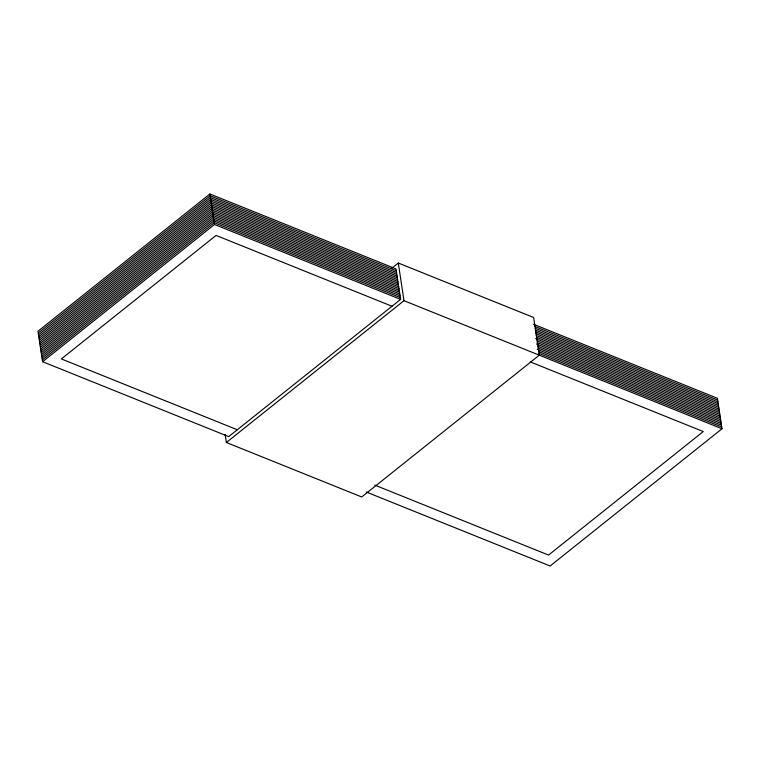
<?xml version="1.0" encoding="UTF-8"?>
<svg xmlns="http://www.w3.org/2000/svg" width="760" height="760" viewBox="0 0 760 760"><rect width="100%" height="100%" fill="white"/><g stroke="black" fill="none" stroke-linecap="round" stroke-linejoin="round"><path stroke-width="1.14" d="M209.893 193.99L38 331.236L42.608 361.712L228.693 436.62L400.587 299.383L395.979 268.897L209.893 193.99L214.5 224.475L400.587 299.383M38.275 333.022L210.159 195.785L396.245 270.693M38.541 334.818L210.434 197.581L396.52 272.488M38.817 336.613L210.7 199.367L396.786 274.274M39.083 338.409L210.976 201.162L397.062 276.07M39.358 340.195L211.251 202.958L397.328 277.865M39.624 341.99L211.517 204.754L397.603 279.661M39.9 343.786L211.793 206.539L397.869 281.447M40.166 345.581L212.059 208.335L398.145 283.242M40.441 347.367L212.334 210.13L398.411 285.038M40.707 349.163L212.6 211.926L398.687 286.834M40.983 350.959L212.876 213.712L398.962 288.62M41.258 352.754L213.142 215.507L399.228 290.415M41.524 354.54L213.417 217.303L399.503 292.21M41.8 356.335L213.684 219.098L399.769 294.006M42.066 358.131L213.959 220.884L400.045 295.792M42.341 359.926L214.234 222.68L400.311 297.587M42.608 361.712L214.5 224.475M391.818 268.195L398.297 263.026L533.634 317.499L539.325 355.158L361.703 496.973L226.366 442.5L225.159 434.511M226.366 442.5L403.987 300.684L398.297 263.026M533.51 324.263L717.392 398.287L722 428.763L550.107 566.01L366.225 491.986M534.878 326.496L717.658 400.073M535.154 328.291L717.934 401.869M535.42 330.087L718.2 403.665M535.695 331.882L718.475 405.46M535.971 333.668L718.741 407.246M536.237 335.464L719.017 409.041M536.512 337.26L719.292 410.837M535.677 338.608L719.558 412.632M537.054 340.841L719.834 414.418M537.32 342.637L720.1 416.214M536.494 343.985L720.375 418.009M537.861 346.227L720.642 419.805M538.137 348.013L720.917 421.591M537.311 349.363L721.183 423.387M538.678 351.604L721.458 425.182M538.954 353.4L721.725 426.977M403.987 300.684L722 428.763M391.989 306.242L216.059 235.419L61.351 358.938L237.291 429.761M530.622 362.045L703.256 431.547L548.549 555.066L374.822 485.127"/></g></svg>
